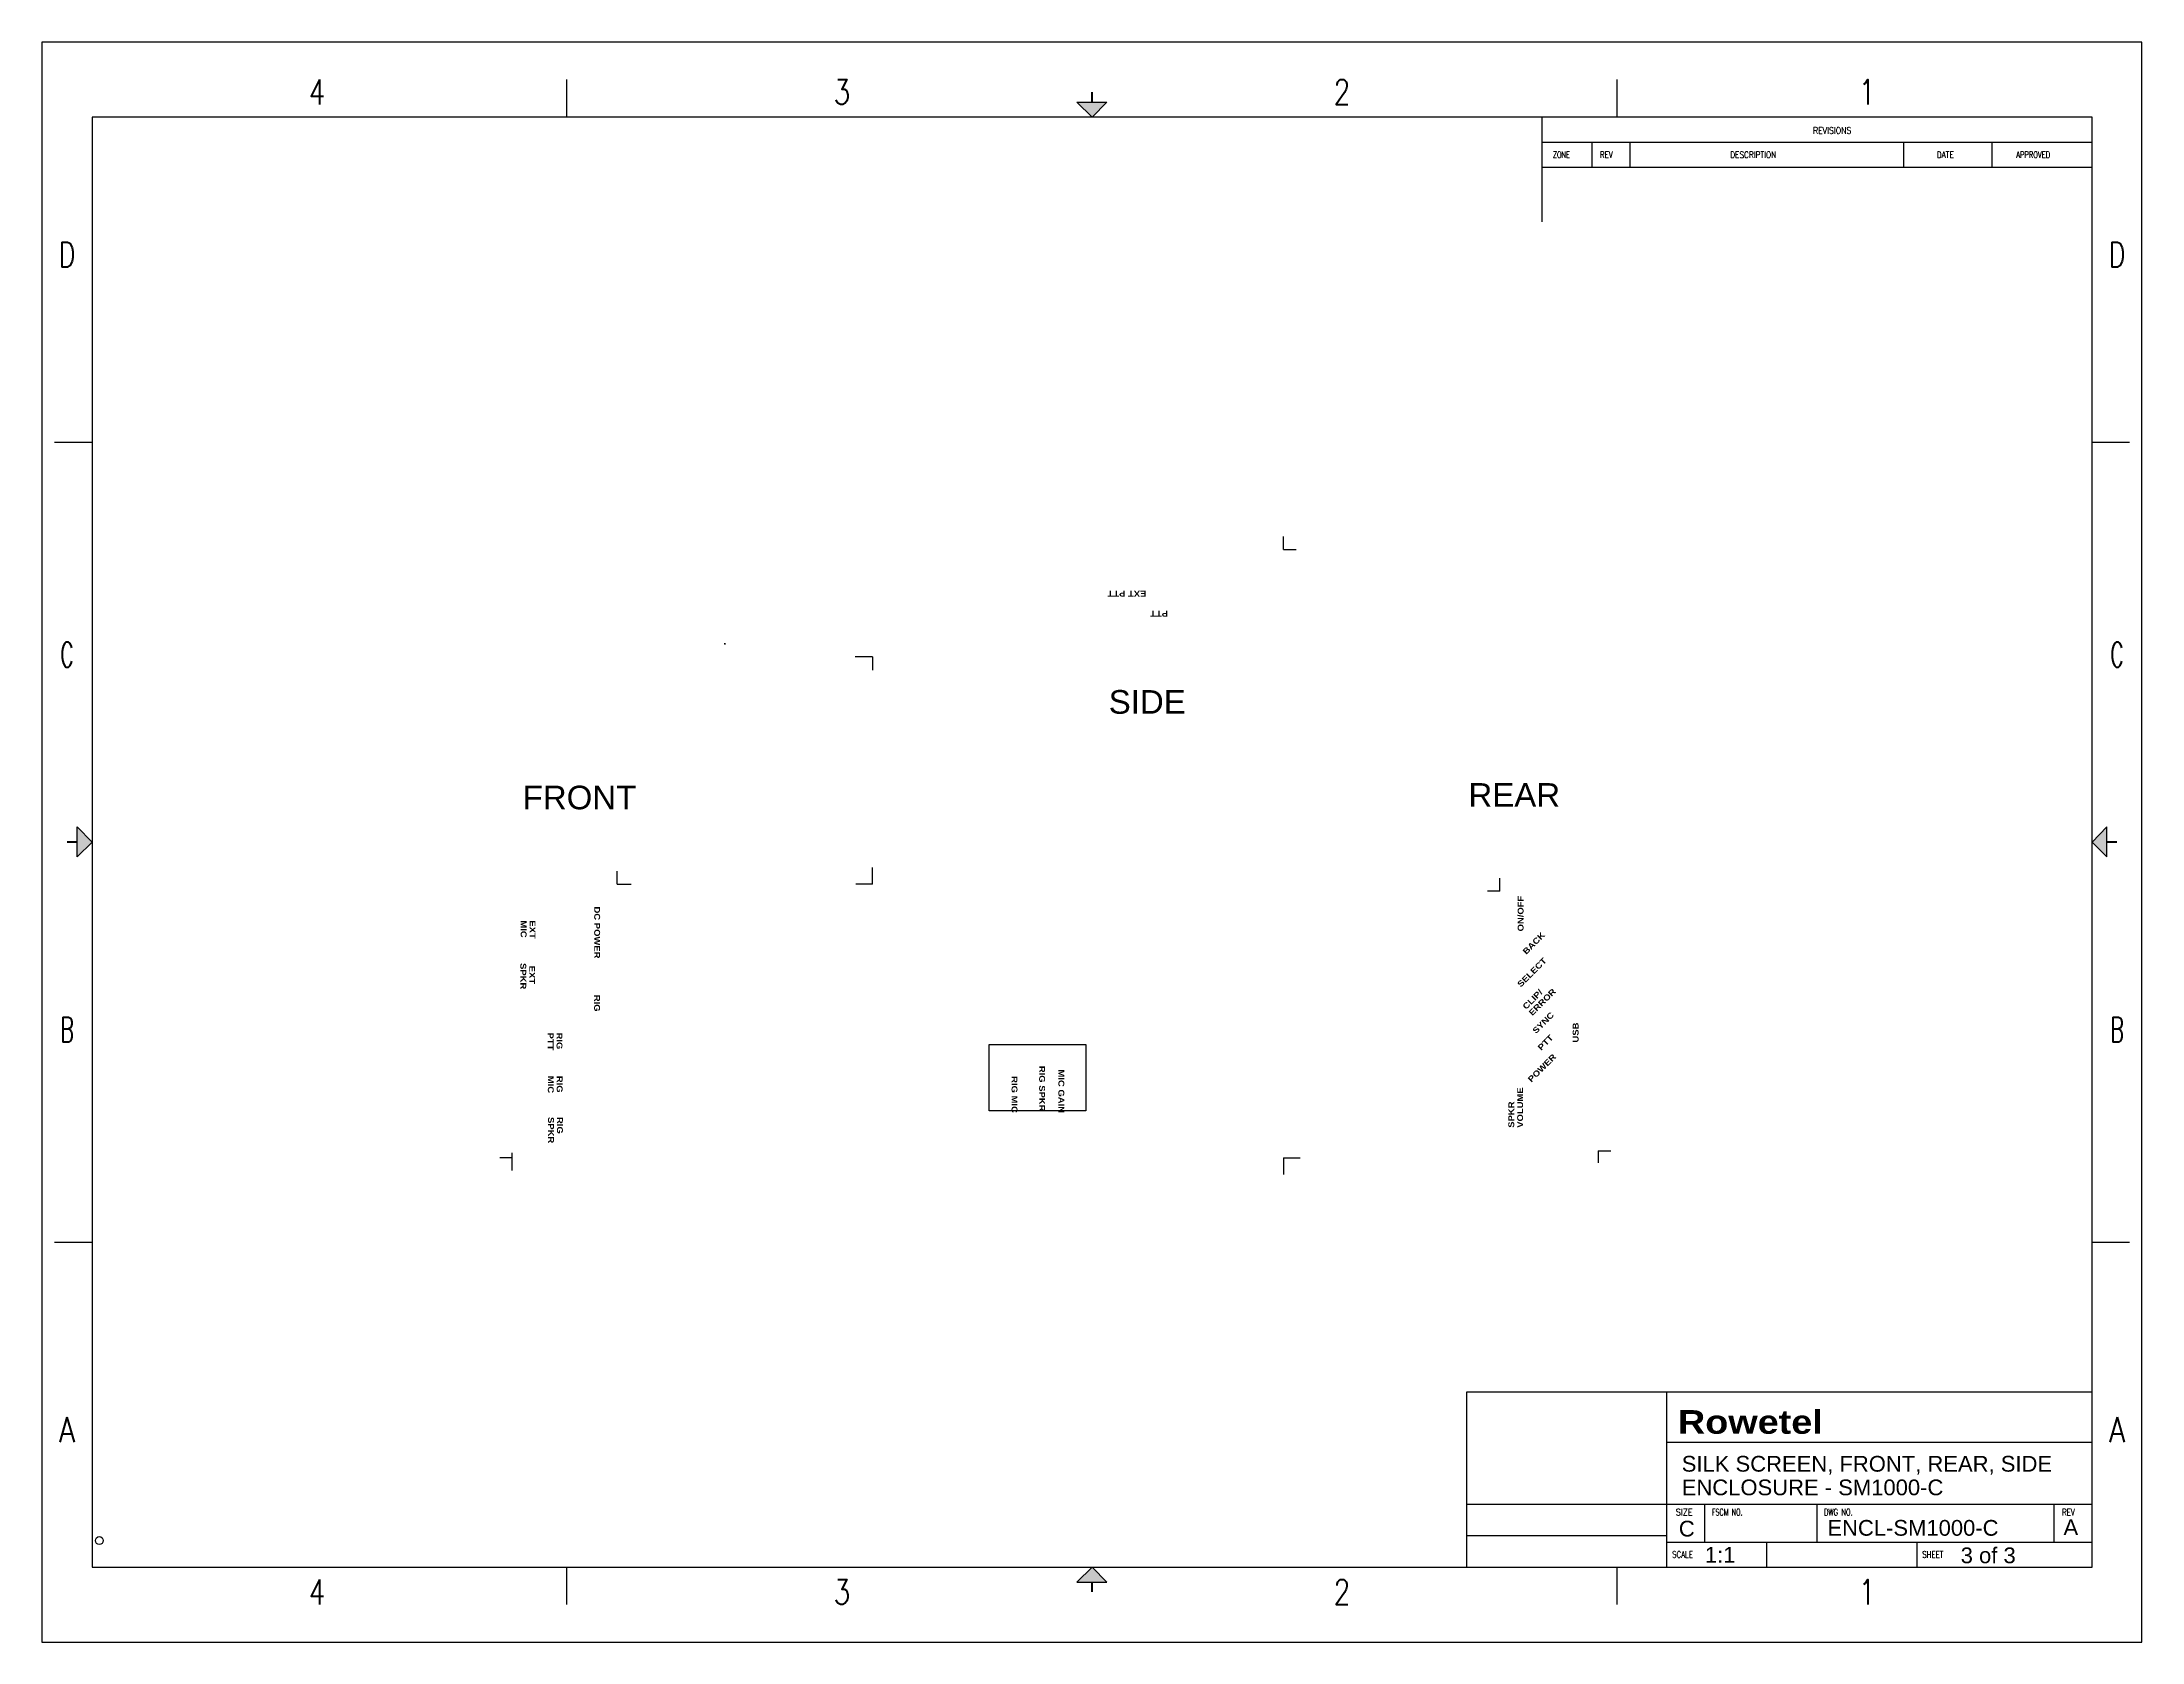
# Model space of a CAD drawing. Extents: x -0.023 to 0.804, y -0.04 to 0.59.
import ezdxf
from ezdxf.enums import TextEntityAlignment as Align

# ---------------------------------------------------------------- set-up
doc = ezdxf.new("R2010")
doc.units = 0
doc.header["$MEASUREMENT"] = 0
doc.linetypes.add('HIDDEN', pattern=[0.375, 0.25, -0.125])
doc.layers.add('SS-ALL', color=7, linetype='Continuous')
doc.styles.add('ARIAL', font='ARIAL.TTF')
doc.styles.add('ARIALBLACK', font='')
doc.styles.add('ARIALBLACKB', font='ariblk.TTF')
doc.styles.add('ROMANS', font='romans__.ttf')
doc.styles.get('ARIALBLACK').set_extended_font_data('Arial Black')

# ---------------------------------------------------------------- blocks, each defined once
blk = doc.blocks.new('CROSS')
at = {"color": 0, "linetype": 'Continuous'}
for p, q in [((-0.02, 0), (0.02, 0)), ((0.02, 0), (-0.02, 0)), ((0, -0.02), (0, 0.02)), ((0, 0.02), (0, -0.02))]:
    blk.add_line(p, q, dxfattribs=at)
blk = doc.blocks.new('ANSI-C')
for points in [[(0.40748, 0.6063), (0.41929, 0.6063), (0.41339, 0.60039)], [(0.01378, 0.30906), (0.01378, 0.32087), (0.01969, 0.31496)], [(0.81299, 0.30906), (0.81299, 0.32087), (0.80709, 0.31496)], [(0.40748, 0.02362), (0.41929, 0.02362), (0.41339, 0.02953)]]:
    blk.add_hatch(color=7).paths.add_polyline_path(points)
for p, q in [((0, 0.62992), (0, 0)), ((0.82677, 0.62992), (0, 0.62992)), ((0.82677, 0), (0.82677, 0.62992)), ((0.20669, 0.60039), (0.20669, 0.61516)), ((0.62008, 0.60039), (0.62008, 0.61516)), ((0.01969, 0.60039), (0.01969, 0.02953)), ((0.80709, 0.60039), (0.01969, 0.60039)), ((0.59055, 0.60039), (0.59055, 0.55916)), ((0.80709, 0.02953), (0.80709, 0.60039)), ((0.59055, 0.59055), (0.80709, 0.59055)), ((0.61024, 0.58071), (0.61024, 0.59055)), ((0.6252, 0.58071), (0.6252, 0.59055)), ((0.73307, 0.58071), (0.73307, 0.59055)), ((0.76772, 0.58071), (0.76772, 0.59055)), ((0.59055, 0.58071), (0.80709, 0.58071)), ((0.00492, 0.47244), (0.01969, 0.47244)), ((0.80709, 0.47244), (0.82185, 0.47244)), ((0.00492, 0.15748), (0.01969, 0.15748)), ((0.80709, 0.15748), (0.82185, 0.15748)), ((0.56102, 0.09843), (0.80709, 0.09843)), ((0.56102, 0.02953), (0.56102, 0.09843)), ((0.63976, 0.02953), (0.63976, 0.09843)), ((0.63976, 0.07874), (0.80709, 0.07874)), ((0.56102, 0.05433), (0.80709, 0.05433)), ((0.65472, 0.03937), (0.65472, 0.05433)), ((0.69882, 0.03937), (0.69882, 0.05433)), ((0.79213, 0.03937), (0.79213, 0.05433)), ((0.56102, 0.04193), (0.63976, 0.04193)), ((0.63976, 0.03937), (0.80709, 0.03937)), ((0.67913, 0.02953), (0.67913, 0.03937)), ((0.73819, 0.02953), (0.73819, 0.03937)), ((0.01969, 0.02953), (0.80709, 0.02953)), ((0.20669, 0.01476), (0.20669, 0.02953)), ((0.62008, 0.01476), (0.62008, 0.02953)), ((0, 0), (0.82677, 0))]:
    blk.add_line(p, q)
for points in [[(0.40748, 0.6063), (0.41929, 0.6063), (0.41339, 0.60039), (0.40748, 0.6063)], [(0.01378, 0.30906), (0.01378, 0.32087), (0.01969, 0.31496), (0.01378, 0.30906)], [(0.81299, 0.30906), (0.81299, 0.32087), (0.80709, 0.31496), (0.81299, 0.30906)], [(0.40748, 0.02362), (0.41929, 0.02362), (0.41339, 0.02953), (0.40748, 0.02362)]]:
    blk.add_lwpolyline(points)
for points in [[(0.41339, 0.61024, 0.000787, 0.000787, 0), (0.41339, 0.6063, 0.000787, 0.000787, 0)], [(0.00984, 0.31496, 0.000787, 0.000787, 0), (0.01378, 0.31496, 0.000787, 0.000787, 0)], [(0.81693, 0.31496, 0.000787, 0.000787, 0), (0.81299, 0.31496, 0.000787, 0.000787, 0)], [(0.41339, 0.01969, 0.000787, 0.000787, 0), (0.41339, 0.02362, 0.000787, 0.000787, 0)]]:
    blk.add_lwpolyline(points, format="xyseb")
at = {"style": 'ROMANS'}
for s, width, p in [('4', 0.765241, (0.10827, 0.61024)), ('3', 0.765241, (0.31496, 0.61024)), ('2', 0.765241, (0.51181, 0.61024)), ('1', 0.765241, (0.7185, 0.61024)), ('D', 0.728213, (0.00984, 0.54626)), ('D', 0.728213, (0.81693, 0.54626)), ('C', 0.618482, (0.00984, 0.38878)), ('C', 0.618482, (0.81693, 0.38878)), ('B', 0.618482, (0.00984, 0.24114)), ('B', 0.618482, (0.81693, 0.24114)), ('A', 0.851872, (0.00984, 0.08366)), ('A', 0.851872, (0.81693, 0.08366)), ('4', 0.765241, (0.10827, 0.01969)), ('3', 0.765241, (0.31496, 0.01969)), ('2', 0.765241, (0.51181, 0.01969)), ('1', 0.765241, (0.7185, 0.01969))]:
    blk.add_text(s, height=0.00984, dxfattribs=dict(at, width=width)).set_placement(p, align=Align.MIDDLE_CENTER)
for s, height, width, p in [('REVISIONS', 0.002559, 0.870113, (0.69725, 0.5938)), ('ZONE', 0.002559, 0.73713, (0.59483, 0.58426)), ('REV', 0.002559, 0.792092, (0.61339, 0.58426)), ('DESCRIPTION', 0.0025591, 0.829118, (0.66465, 0.58426)), ('DATE', 0.002559, 0.828426, (0.74597, 0.58426)), ('APPROVED', 0.002559, 0.760408, (0.77722, 0.58426)), ('SIZE', 0.002559, 0.912105, (0.64322, 0.04984)), ('FSCM NO.', 0.002559, 0.718595, (0.65744, 0.04984)), ('DWG NO.', 0.002559, 0.715441, (0.70161, 0.04984)), ('REV', 0.002559, 0.792092, (0.7953, 0.04984)), ('SCALE', 0.002559, 0.783841, (0.64182, 0.03317)), ('SHEET', 0.002559, 0.789322, (0.74027, 0.03317))]:
    blk.add_text(s, height=height, dxfattribs=dict(at, width=width)).set_placement(p)

msp = doc.modelspace()

# ---------------------------------------------------------------- linework, layer by layer
at = {"layer": 'SS-ALL', "linetype": 'Continuous'}
for p, q in [((0.46624, 0.39016), (0.46624, 0.39525)), ((0.46624, 0.39016), (0.4712, 0.39016)), ((0.30437, 0.34797), (0.29753, 0.34797)), ((0.30437, 0.34797), (0.30437, 0.3427)), ((0.30437, 0.25837), (0.30437, 0.26502)), ((0.20385, 0.25837), (0.20385, 0.26349)), ((0.20385, 0.25837), (0.20932, 0.25837)), ((0.30437, 0.25837), (0.29777, 0.25837)), ((0.55138, 0.2557), (0.55138, 0.26085)), ((0.55138, 0.2557), (0.54649, 0.2557)), ((0.16243, 0.15074), (0.15771, 0.15074)), ((0.16243, 0.15263), (0.16243, 0.15074)), ((0.16243, 0.15074), (0.16243, 0.14571)), ((0.46624, 0.15074), (0.47281, 0.15074)), ((0.46624, 0.15074), (0.46624, 0.14418)), ((0.59013, 0.1534), (0.59509, 0.1534)), ((0.59013, 0.1534), (0.59013, 0.14867))]:
    msp.add_line(p, q, dxfattribs=at)
msp.add_lwpolyline([(0.35038, 0.19528), (0.38832, 0.19528), (0.38832, 0.16918), (0.35038, 0.16918), (0.35038, 0.19528)], dxfattribs=at)
at = {"layer": 'SS-ALL', "color": 1, "linetype": 'Continuous'}
msp.add_ellipse((0, 0), major_axis=(0.00155, 0), ratio=1, dxfattribs=at)

# ---------------------------------------------------------------- block references
at = {"layer": 'SS-ALL', "linetype": 'Continuous'}
msp.add_blockref('ANSI-C', (-0.02258, -0.03994), dxfattribs=at)
at = {"layer": 'SS-ALL', "linetype": 'Continuous', "xscale": 0.00984251968503937, "yscale": 0.00984251968503937}
msp.add_blockref('CROSS', (0.24629, 0.35305), dxfattribs=at)

# ---------------------------------------------------------------- texts
at = {"layer": 'SS-ALL', "linetype": 'HIDDEN'}
for s, rotation, style, p in [('EXT PTT', 180, 'ARIALBLACK', (0.41222, 0.37398)), ('PTT', 180, 'ARIALBLACK', (0.42076, 0.36604)), ('DC POWER', 270, 'ARIALBLACK', (0.19482, 0.24962)), ('ON/OFF', 90, 'ARIALBLACK', (0.56071, 0.23983)), ('MIC', 270, 'ARIALBLACK', (0.16589, 0.24416)), ('EXT', 270, 'ARIALBLACK', (0.16937, 0.24416)), ('BACK', 45, 'ARIALBLACKB', (0.56176, 0.23055)), ('SPKR', 270, 'ARIALBLACK', (0.16573, 0.22734)), (' EXT', 270, 'ARIALBLACK', (0.16922, 0.22734)), ('SELECT', 45, 'ARIALBLACK', (0.55965, 0.2177)), ('CLIP/', 45, 'ARIALBLACK', (0.56172, 0.2089)), ('ERROR', 45, 'ARIALBLACK', (0.56418, 0.20643)), ('RIG', 270, 'ARIALBLACK', (0.19479, 0.21486)), ('SYNC', 45, 'ARIALBLACK', (0.56562, 0.19938)), ('PTT', 270, 'ARIALBLACK', (0.1765, 0.2)), ('RIG', 270, 'ARIALBLACK', (0.17999, 0.2)), ('PTT', 45, 'ARIALBLACK', (0.56772, 0.19276)), ('USB', 90, 'ARIALBLACK', (0.58237, 0.19607)), ('POWER', 45, 'ARIALBLACK', (0.56382, 0.18026)), ('MIC', 270, 'ARIALBLACK', (0.17657, 0.18295)), ('RIG', 270, 'ARIALBLACK', (0.18006, 0.18295)), ('VOLUME', 90, 'ARIALBLACK', (0.56052, 0.16252)), ('SPKR', 270, 'ARIALBLACK', (0.17666, 0.16675)), ('RIG', 270, 'ARIALBLACK', (0.18015, 0.16675)), ('SPKR', 90, 'ARIALBLACK', (0.55703, 0.16252))]:
    msp.add_text(s, height=0.002325, rotation=rotation, dxfattribs=dict(at, style=style)).set_placement(p)
at = {"layer": 'SS-ALL', "linetype": 'Continuous'}
for s, height, style, p in [('SIDE', 0.0093, 'ARIAL', (0.3974, 0.32553)), ('REAR', 0.0093, 'ARIAL', (0.53901, 0.28889)), ('FRONT', 0.0093, 'ARIAL', (0.16667, 0.2879)), ('Rowetel', 0.0093, 'ARIALBLACK', (0.6215, 0.04204)), ('SILK SCREEN, FRONT, REAR, SIDE', 0.0062, 'ARIAL', (0.62299, 0.02713)), ('ENCLOSURE - SM1000-C', 0.0062, 'ARIAL', (0.62299, 0.01783)), ('A', 0.0062, 'ARIAL', (0.77329, 0.00214)), ('C', 0.0062, 'ARIAL', (0.62185, 0.0016)), ('ENCL-SM1000-C', 0.0062, 'ARIAL', (0.68033, 0.0019)), ('1:1', 0.0062, 'ARIAL', (0.63208, -0.00869)), ('3 of 3', 0.0062, 'ARIAL', (0.73281, -0.00892))]:
    msp.add_text(s, height=height, dxfattribs=dict(at, style=style)).set_placement(p)
at = {"layer": 'SS-ALL', "linetype": 'Continuous', "style": 'ARIALBLACK'}
for s, p in [('RIG MIC', (0.35913, 0.18283)), ('RIG SPKR', (0.37001, 0.18689)), ('MIC GAIN', (0.37756, 0.18546))]:
    msp.add_text(s, height=0.002325, rotation=270, dxfattribs=at).set_placement(p)

doc.saveas('drawing.dxf')
